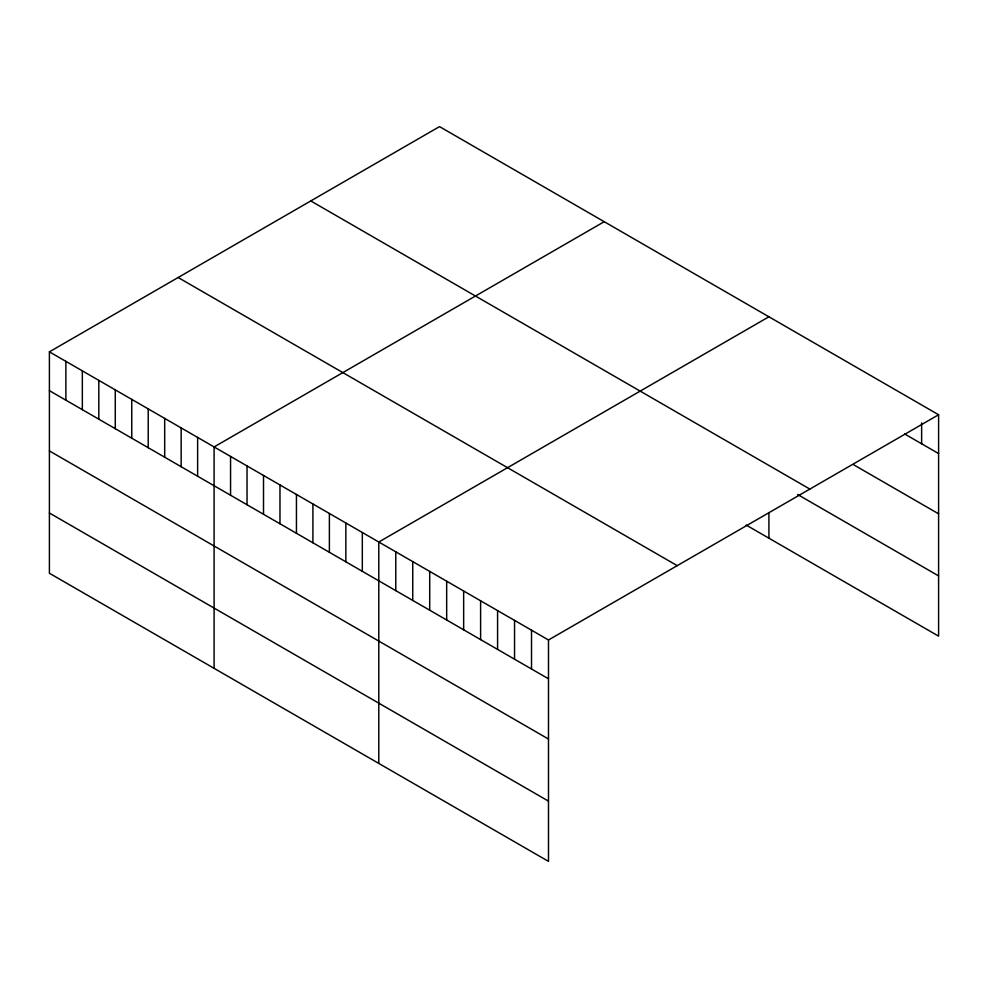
<?xml version="1.0" encoding="UTF-8"?>
<svg xmlns="http://www.w3.org/2000/svg" width="988" height="988" viewBox="0 0 988 988"><rect width="100%" height="100%" fill="white"/><g stroke="black" fill="none" stroke-linecap="round" stroke-linejoin="round"><path stroke-width="1.48" d="M49.4 351.839L548.488 639.989L548.488 861.388L49.4 573.25L49.4 351.839L439.512 126.612L938.6 414.75L938.6 636.161L746.113 525.023M604.211 221.695L214.1 446.934L214.1 668.333M768.911 316.79L378.799 542.017L378.799 763.415M548.488 639.989L938.6 414.75M904.662 433.967L938.6 453.566M853.755 464.829L938.6 513.822M310.775 200.935L809.864 489.085M797.625 494.506L938.6 575.905M178.136 277.517L677.225 565.655M49.4 390.655L548.488 678.793M49.4 450.911L548.488 739.049M49.4 512.994L548.488 801.132M921.631 422.864L921.631 443.76M768.911 512.574L768.911 538.188M531.519 630.196L531.519 669M514.55 620.39L514.55 659.194M497.582 610.596L497.582 649.4M480.613 600.803L480.613 639.606M463.644 590.997L463.644 629.813M446.675 581.203L446.675 620.007M429.706 571.41L429.706 610.214M412.737 561.616L412.737 600.42M395.768 551.81L395.768 590.626M362.324 532.507L362.324 571.311M345.849 522.998L345.849 561.802M329.387 513.488L329.387 552.304M312.912 503.979L312.912 542.795M296.449 494.469L296.449 533.285M279.975 484.972L279.975 523.776M263.512 475.463L263.512 514.266M247.037 465.953L247.037 504.757M230.562 456.444L230.562 495.247M197.625 437.425L197.625 476.228M181.162 427.915L181.162 466.719M164.687 418.406L164.687 457.209M148.212 408.896L148.212 447.7M131.75 399.387L131.75 438.19M115.275 389.877L115.275 428.681M98.812 380.368L98.812 419.171M82.337 370.858L82.337 409.662M65.875 361.349L65.875 400.165"/></g></svg>
